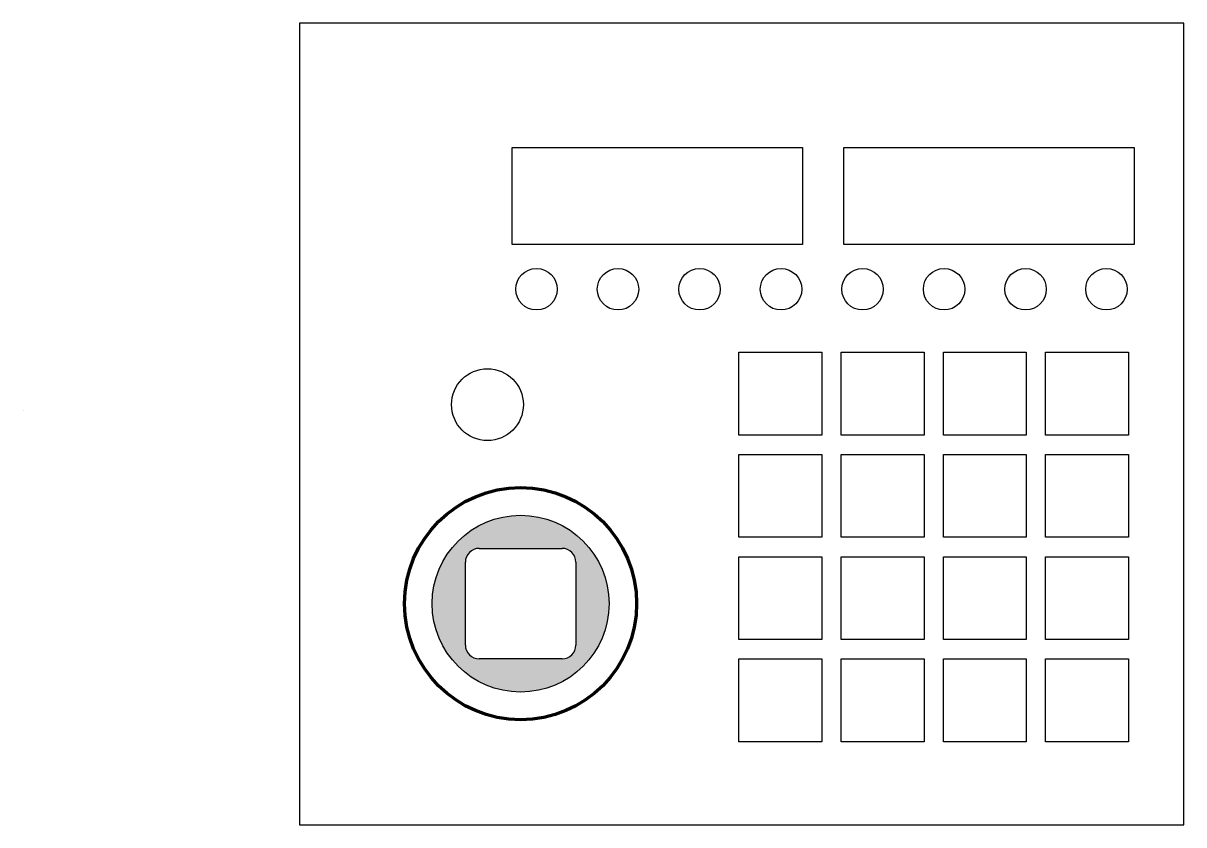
# Model space of a CAD drawing. Header units: millimetres. Extents: x -100 to 320, y 0 to 290.
import ezdxf

# ---------------------------------------------------------------- set-up
doc = ezdxf.new("R2010")
doc.units = ezdxf.units.MM
doc.layers.get('0').update_dxf_attribs({"color": 4, "lineweight": 25})
doc.layers.add('Etching', color=1, linetype='Continuous', lineweight=25)

# ---------------------------------------------------------------- blocks, each defined once
blk = doc.blocks.new('Outline')
for p, q in [((320, -5), (0, -5)), ((0, -5), (0, -295)), ((320, -295), (320, -5)), ((0, -295), (320, -295)), ((0, -295), (320, -295))]:
    blk.add_line(p, q)
blk = doc.blocks.new('Square')
at = {"layer": 'Etching'}
for p, q in [((0, 0), (30, 0)), ((-5, -35), (-5, -5)), ((35, -5), (35, -35)), ((30, -40), (0, -40))]:
    blk.add_line(p, q, dxfattribs=at)
for centre, start, end in [((0, -5), 90, 180), ((30, -5), 0, 90), ((0, -35), 180, 270), ((30, -35), 270, 0)]:
    blk.add_arc(centre, 5, start, end, dxfattribs=at)
blk = doc.blocks.new('Maschine Logo')
at = {"layer": 'Etching', "transparency": 33554687}
h = blk.add_hatch(color=256, dxfattribs=at)
edge = h.paths.add_edge_path(flags=0)
edge.add_line((20, 15), (20, -15))
edge.add_arc((15, -15), 5, 270, 360, ccw=False)
edge.add_line((15, -20), (-15, -20))
edge.add_arc((-15, -15), 5, 180, 270, ccw=False)
edge.add_line((-20, -15), (-20, 15))
edge.add_arc((-15, 15), 5, 90, 180, ccw=False)
edge.add_line((-15, 20), (15, 20))
edge.add_arc((15, 15), 5, 0, 90, ccw=False)
edge = h.paths.add_edge_path(flags=0)
edge.add_arc((0, 0), 32, 0, 360)
at = {"layer": 'Etching', "lineweight": 200}
blk.add_circle((0, 0), 42, dxfattribs=at)
at = {"layer": 'Etching'}
for radius in [32, 0]:
    blk.add_circle((0, 0), radius, dxfattribs=at)
blk.add_blockref('Square', (-15, 20), dxfattribs=at)

msp = doc.modelspace()

# ---------------------------------------------------------------- linework, layer by layer
for centre, radius in [((85.75, 193.75), 7.5), ((115.25, 193.75), 7.5), ((144.75, 193.75), 7.5), ((174.25, 193.75), 7.5), ((203.75, 193.75), 7.5), ((233.25, 193.75), 7.5), ((262.75, 193.75), 7.5), ((292, 193.75), 7.5), ((68, 152), 13)]:
    msp.add_circle(centre, radius)
at = {"layer": 'Etching'}
for p, q in [((77, 210), (77, 245)), ((77, 245), (182, 245)), ((182, 245), (182, 210)), ((197, 210), (197, 245)), ((197, 245), (302, 245)), ((302, 245), (302, 210)), ((182, 210), (77, 210)), ((302, 210), (197, 210)), ((159, 141), (159, 171)), ((159, 171), (189, 171)), ((189, 171), (189, 141)), ((196, 141), (196, 171)), ((196, 171), (226, 171)), ((226, 171), (226, 141)), ((233, 141), (233, 171)), ((233, 171), (263, 171)), ((263, 171), (263, 141)), ((270, 141), (270, 171)), ((270, 171), (300, 171)), ((300, 171), (300, 141)), ((-100, 150), (-100, 150)), ((189, 141), (159, 141)), ((226, 141), (196, 141)), ((263, 141), (233, 141)), ((300, 141), (270, 141)), ((159, 104), (159, 134)), ((159, 134), (189, 134)), ((189, 134), (189, 104)), ((196, 104), (196, 134)), ((196, 134), (226, 134)), ((226, 134), (226, 104)), ((233, 104), (233, 134)), ((233, 134), (263, 134)), ((263, 134), (263, 104)), ((270, 104), (270, 134)), ((270, 134), (300, 134)), ((300, 134), (300, 104)), ((189, 104), (159, 104)), ((226, 104), (196, 104)), ((263, 104), (233, 104)), ((300, 104), (270, 104)), ((159, 67), (159, 97)), ((159, 97), (189, 97)), ((189, 97), (189, 67)), ((196, 67), (196, 97)), ((196, 97), (226, 97)), ((226, 97), (226, 67)), ((233, 67), (233, 97)), ((233, 97), (263, 97)), ((263, 97), (263, 67)), ((270, 67), (270, 97)), ((270, 97), (300, 97)), ((300, 97), (300, 67)), ((189, 67), (159, 67)), ((226, 67), (196, 67)), ((263, 67), (233, 67)), ((300, 67), (270, 67)), ((159, 30), (159, 60)), ((159, 60), (189, 60)), ((189, 60), (189, 30)), ((196, 30), (196, 60)), ((196, 60), (226, 60)), ((226, 60), (226, 30)), ((233, 30), (233, 60)), ((233, 60), (263, 60)), ((263, 60), (263, 30)), ((270, 30), (270, 60)), ((270, 60), (300, 60)), ((300, 60), (300, 30)), ((189, 30), (159, 30)), ((226, 30), (196, 30)), ((263, 30), (233, 30)), ((300, 30), (270, 30))]:
    msp.add_line(p, q, dxfattribs=at)

# ---------------------------------------------------------------- block references
msp.add_blockref('Outline', (0, 295))
msp.add_blockref('Maschine Logo', (80, 80), dxfattribs=at)

doc.saveas('drawing.dxf')
